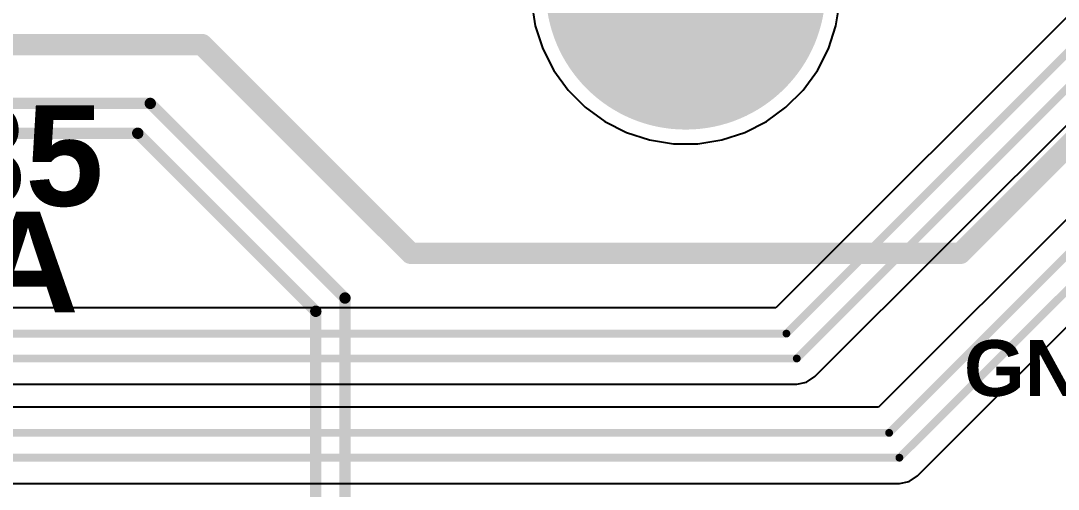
# Model space of a CAD drawing. Header units: inches. Extents: x 0 to 5379, y 0 to 5429.
# Drawn here: x 163.12 to 181.66, y 101.32 to 109.7 of the extents above; entities that cross this region are included whole.
import ezdxf

# ---------------------------------------------------------------- set-up
doc = ezdxf.new("R2010")
doc.units = ezdxf.units.IN
for name, color, linetype in [('Bottom Layer', 5, 'Continuous'), ('GND01', 16, 'Continuous'), ('GND02', 76, 'Continuous'), ('Pad Holes', 156, 'Continuous'), ('PWR', 156, 'Continuous'), ('SIG 01', 90, 'Continuous'), ('Top Layer', 1, 'Continuous'), ('Top Overlay', 2, 'Continuous')]:
    doc.layers.add(name, color=color, linetype=linetype)
doc.styles.add('Arial_Bold', font='', dxfattribs={"height": 0.2})
doc.styles.get('Arial_Bold').set_extended_font_data('Arial', bold=True)

msp = doc.modelspace()

# ---------------------------------------------------------------- hatches: boundary and pattern name
at = {"layer": 'Pad Holes'}
h = msp.add_hatch(color=7, dxfattribs=at)
edge = h.paths.add_edge_path()
edge.add_arc((175, 110.255), 2.5, 0, 360)

# ---------------------------------------------------------------- linework, layer by layer
at = {"layer": 'Bottom Layer'}
for p, q in [((172.246, 110.039), (172.314, 109.61)), ((177.686, 109.61), (177.754, 110.039)), ((172.314, 109.61), (172.448, 109.198)), ((177.552, 109.198), (177.686, 109.61)), ((172.448, 109.198), (172.645, 108.812)), ((177.355, 108.812), (177.552, 109.198)), ((172.645, 108.812), (172.899, 108.461)), ((177.101, 108.461), (177.355, 108.812)), ((172.899, 108.461), (173.206, 108.155)), ((176.794, 108.155), (177.101, 108.461)), ((173.206, 108.155), (173.557, 107.9)), ((176.443, 107.9), (176.794, 108.155)), ((173.557, 107.9), (173.943, 107.703)), ((176.057, 107.703), (176.443, 107.9)), ((173.943, 107.703), (174.355, 107.569)), ((174.355, 107.569), (174.783, 107.501)), ((175.217, 107.501), (175.645, 107.569)), ((175.645, 107.569), (176.057, 107.703)), ((174.783, 107.501), (175.217, 107.501))]:
    msp.add_line(p, q, dxfattribs=at)
at = {"layer": 'GND01'}
for p, q in [((172.246, 110.039), (172.314, 109.61)), ((177.686, 109.61), (177.754, 110.039)), ((172.314, 109.61), (172.448, 109.198)), ((177.552, 109.198), (177.686, 109.61)), ((172.448, 109.198), (172.645, 108.812)), ((177.355, 108.812), (177.552, 109.198)), ((172.645, 108.812), (172.899, 108.461)), ((177.101, 108.461), (177.355, 108.812)), ((172.899, 108.461), (173.206, 108.155)), ((176.794, 108.155), (177.101, 108.461)), ((173.206, 108.155), (173.557, 107.9)), ((176.443, 107.9), (176.794, 108.155)), ((173.557, 107.9), (173.943, 107.703)), ((176.057, 107.703), (176.443, 107.9)), ((173.943, 107.703), (174.355, 107.569)), ((174.355, 107.569), (174.783, 107.501)), ((175.217, 107.501), (175.645, 107.569)), ((175.645, 107.569), (176.057, 107.703)), ((174.783, 107.501), (175.217, 107.501))]:
    msp.add_line(p, q, dxfattribs=at)
at = {"layer": 'GND02'}
for p, q in [((172.246, 110.039), (172.314, 109.61)), ((177.686, 109.61), (177.754, 110.039)), ((172.314, 109.61), (172.448, 109.198)), ((177.552, 109.198), (177.686, 109.61)), ((172.448, 109.198), (172.645, 108.812)), ((177.355, 108.812), (177.552, 109.198)), ((172.645, 108.812), (172.899, 108.461)), ((177.101, 108.461), (177.355, 108.812)), ((172.899, 108.461), (173.206, 108.155)), ((176.794, 108.155), (177.101, 108.461)), ((173.206, 108.155), (173.557, 107.9)), ((176.443, 107.9), (176.794, 108.155)), ((173.557, 107.9), (173.943, 107.703)), ((176.057, 107.703), (176.443, 107.9)), ((173.943, 107.703), (174.355, 107.569)), ((174.355, 107.569), (174.783, 107.501)), ((175.217, 107.501), (175.645, 107.569)), ((175.645, 107.569), (176.057, 107.703)), ((174.783, 107.501), (175.217, 107.501))]:
    msp.add_line(p, q, dxfattribs=at)
at = {"layer": 'PWR'}
for p, q in [((172.246, 110.039), (172.314, 109.61)), ((177.686, 109.61), (177.754, 110.039)), ((172.314, 109.61), (172.448, 109.198)), ((177.552, 109.198), (177.686, 109.61)), ((172.448, 109.198), (172.645, 108.812)), ((177.355, 108.812), (177.552, 109.198)), ((172.645, 108.812), (172.899, 108.461)), ((177.101, 108.461), (177.355, 108.812)), ((172.899, 108.461), (173.206, 108.155)), ((176.794, 108.155), (177.101, 108.461)), ((173.206, 108.155), (173.557, 107.9)), ((176.443, 107.9), (176.794, 108.155)), ((173.557, 107.9), (173.943, 107.703)), ((176.057, 107.703), (176.443, 107.9)), ((173.943, 107.703), (174.355, 107.569)), ((174.355, 107.569), (174.783, 107.501)), ((175.217, 107.501), (175.645, 107.569)), ((175.645, 107.569), (176.057, 107.703)), ((174.783, 107.501), (175.217, 107.501))]:
    msp.add_line(p, q, dxfattribs=at)
at = {"layer": 'SIG 01'}
for p, q in [((185.463, 113.419), (176.611, 104.566)), ((177.311, 103.337), (186.163, 112.189)), ((186.958, 111.304), (178.446, 102.792)), ((179.146, 101.562), (187.918, 110.335)), ((172.246, 110.039), (172.314, 109.61)), ((177.686, 109.61), (177.754, 110.039)), ((172.314, 109.61), (172.448, 109.198)), ((177.552, 109.198), (177.686, 109.61)), ((172.448, 109.198), (172.645, 108.812)), ((177.355, 108.812), (177.552, 109.198)), ((172.645, 108.812), (172.899, 108.461)), ((177.101, 108.461), (177.355, 108.812)), ((172.899, 108.461), (173.206, 108.155)), ((176.794, 108.155), (177.101, 108.461)), ((173.206, 108.155), (173.557, 107.9)), ((176.443, 107.9), (176.794, 108.155)), ((173.557, 107.9), (173.943, 107.703)), ((176.057, 107.703), (176.443, 107.9)), ((173.943, 107.703), (174.355, 107.569)), ((174.355, 107.569), (174.783, 107.501)), ((175.217, 107.501), (175.645, 107.569)), ((175.645, 107.569), (176.057, 107.703)), ((174.783, 107.501), (175.217, 107.501)), ((176.611, 104.566), (162.042, 104.566)), ((177.162, 103.238), (177.311, 103.337)), ((160.838, 103.203), (176.986, 103.203)), ((176.986, 103.203), (177.162, 103.238)), ((178.446, 102.792), (160.579, 102.792)), ((154.742, 101.428), (178.821, 101.428)), ((178.821, 101.428), (178.997, 101.463)), ((178.997, 101.463), (179.146, 101.562))]:
    msp.add_line(p, q, dxfattribs=at)
for points in [[(176.802, 104.107, 0.14, 0.14, 0), (185.788, 113.094, 0.14, 0.14, 0)], [(176.986, 103.662, 0.14, 0.14, 0), (185.972, 112.649, 0.14, 0.14, 0)], [(178.637, 102.332, 0.14, 0.14, 0), (187.284, 110.979, 0.14, 0.14, 0)], [(178.821, 101.888, 0.14, 0.14, 0), (187.728, 110.795, 0.14, 0.14, 0)], [(160.082, 104.107, 0.14, 0.14, 0), (176.802, 104.107, 0.14, 0.14, 0)], [(159.898, 103.662, 0.14, 0.14, 0), (176.986, 103.662, 0.14, 0.14, 0)], [(154.926, 102.332, 0.14, 0.14, 0), (178.637, 102.332, 0.14, 0.14, 0)], [(154.742, 101.888, 0.14, 0.14, 0), (178.821, 101.888, 0.14, 0.14, 0)]]:
    msp.add_lwpolyline(points, format="xyseb", dxfattribs=at)
for points in [[(176.767, 104.107, 0.0698, 0.0698, 1), (176.836, 104.107, 0.0698, 0.0698, 1)], [(176.767, 104.107, 0.0698, 0.0698, 1), (176.836, 104.107, 0.0698, 0.0698, 1)], [(176.951, 103.662, 0.0698, 0.0698, 1), (177.021, 103.662, 0.0698, 0.0698, 1)], [(176.951, 103.662, 0.0698, 0.0698, 1), (177.021, 103.662, 0.0698, 0.0698, 1)], [(178.602, 102.332, 0.0698, 0.0698, 1), (178.672, 102.332, 0.0698, 0.0698, 1)], [(178.602, 102.332, 0.0698, 0.0698, 1), (178.672, 102.332, 0.0698, 0.0698, 1)], [(178.786, 101.888, 0.0698, 0.0698, 1), (178.856, 101.888, 0.0698, 0.0698, 1)], [(178.786, 101.888, 0.0698, 0.0698, 1), (178.856, 101.888, 0.0698, 0.0698, 1)]]:
    msp.add_lwpolyline(points, format="xyseb", close=True, dxfattribs=at)
at = {"layer": 'Top Layer'}
for points in [[(75.108, 109.276, 0.381, 0.381, 0), (166.354, 109.276, 0.381, 0.381, 0)], [(166.354, 109.276, 0.381, 0.381, 0), (170.088, 105.542, 0.381, 0.381, 0)], [(179.912, 105.542, 0.381, 0.381, 0), (183.646, 109.276, 0.381, 0.381, 0)], [(102.244, 108.223, 0.203, 0.203, 0), (165.433, 108.223, 0.203, 0.203, 0)], [(165.433, 108.223, 0.203, 0.203, 0), (168.912, 104.743, 0.203, 0.203, 0)], [(102.561, 107.689, 0.203, 0.203, 0), (165.209, 107.689, 0.203, 0.203, 0)], [(165.209, 107.689, 0.203, 0.203, 0), (168.391, 104.506, 0.203, 0.203, 0)], [(170.088, 105.542, 0.381, 0.381, 0), (179.912, 105.542, 0.381, 0.381, 0)], [(168.912, 91.333, 0.203, 0.203, 0), (168.912, 104.743, 0.203, 0.203, 0)], [(168.391, 91.353, 0.203, 0.203, 0), (168.391, 104.506, 0.203, 0.203, 0)]]:
    msp.add_lwpolyline(points, format="xyseb", dxfattribs=at)
for points in [[(166.258, 109.276, 0.191, 0.191, 1), (166.449, 109.276, 0.191, 0.191, 1)], [(166.258, 109.276, 0.191, 0.191, 1), (166.449, 109.276, 0.191, 0.191, 1)], [(165.382, 108.223, 0.102, 0.102, 1), (165.483, 108.223, 0.102, 0.102, 1)], [(165.382, 108.223, 0.102, 0.102, 1), (165.483, 108.223, 0.102, 0.102, 1)], [(165.158, 107.689, 0.102, 0.102, 1), (165.26, 107.689, 0.102, 0.102, 1)], [(165.158, 107.689, 0.102, 0.102, 1), (165.26, 107.689, 0.102, 0.102, 1)], [(169.993, 105.542, 0.191, 0.191, 1), (170.183, 105.542, 0.191, 0.191, 1)], [(169.993, 105.542, 0.191, 0.191, 1), (170.183, 105.542, 0.191, 0.191, 1)], [(179.817, 105.542, 0.191, 0.191, 1), (180.007, 105.542, 0.191, 0.191, 1)], [(179.817, 105.542, 0.191, 0.191, 1), (180.007, 105.542, 0.191, 0.191, 1)], [(168.862, 104.743, 0.102, 0.102, 1), (168.963, 104.743, 0.102, 0.102, 1)], [(168.862, 104.743, 0.102, 0.102, 1), (168.963, 104.743, 0.102, 0.102, 1)], [(168.34, 104.506, 0.102, 0.102, 1), (168.442, 104.506, 0.102, 0.102, 1)], [(168.34, 104.506, 0.102, 0.102, 1), (168.442, 104.506, 0.102, 0.102, 1)]]:
    msp.add_lwpolyline(points, format="xyseb", close=True, dxfattribs=at)

# ---------------------------------------------------------------- texts
at = {"layer": 'Top Overlay', "style": 'Arial_Bold'}
for s, p in [('RS485', (156.911, 106.391)), ('A', (162.34, 104.486))]:
    msp.add_text(s, height=1.8, rotation=360, dxfattribs=at).set_placement(p)
msp.add_text('GND', height=1, dxfattribs=at).set_placement((179.974, 102.99))

doc.saveas('drawing.dxf')
